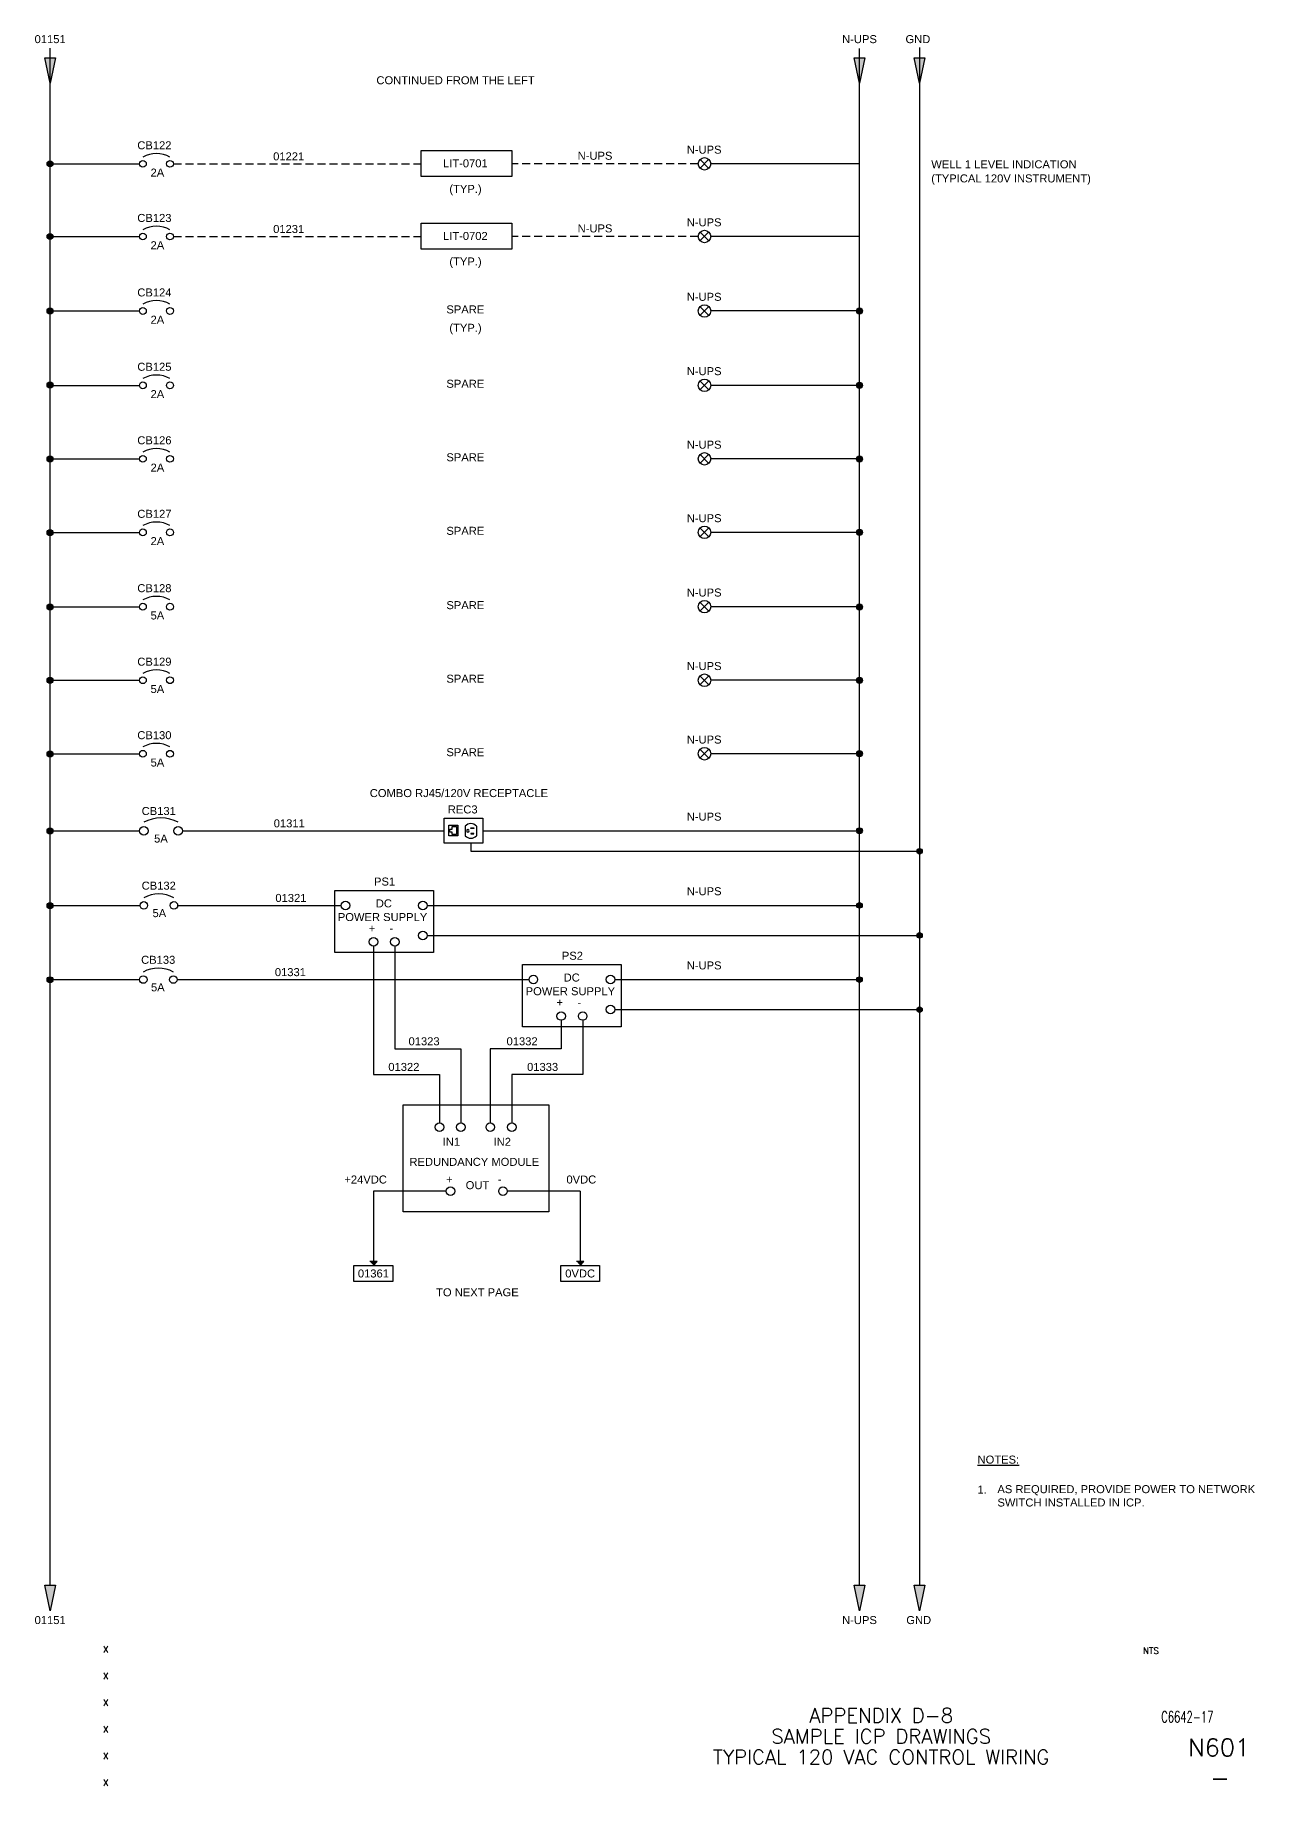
# Paper-space layout '120 VAC WIRING DIAGRAM - A1 Sheet' of a CAD drawing. Extents: x 50 to 808, y 22 to 570.
# Drawn here: x 427 to 808, y 23 to 570 of the extents above; entities that cross this region are included whole.
import ezdxf
from ezdxf.enums import TextEntityAlignment as Align

# ---------------------------------------------------------------- set-up
doc = ezdxf.new("R2010")
doc.units = 0
doc.linetypes.add('HIDDEN', pattern=[0.375, 0.25, -0.125])
for name, color, linetype in [('BOR-A1', 7, 'Continuous'), ('N-ANNO-TEXT', 2, 'Continuous'), ('N-EQPM', 4, 'Continuous')]:
    doc.layers.add(name, color=color, linetype=linetype)
doc.layers.add('N-DIAG', color=4, linetype='Continuous', lineweight=25)
doc.styles.add('_CGS_2-5_NOTES', font='arial.ttf', dxfattribs={"height": 2.5})
doc.styles.add('STD2-0', font='simplex.shx', dxfattribs={"height": 2})
doc.styles.add('STD3-5', font='simplex.shx', dxfattribs={"height": 3.5})
doc.styles.add('STD4-5', font='simplex.shx', dxfattribs={"height": 4.5})
doc.styles.add('STD5-5', font='SIMPLEX')

# ---------------------------------------------------------------- blocks, each defined once
blk = doc.blocks.new('CGS A1 TITLE ATT')
at = {"layer": 'BOR-A1', "color": 1}
for tag, p, height, style in [('DATE', (448.47, 64.4), 2, 'STD2-0'), ('DRAWN', (448.47, 56.08), 2, 'STD2-0'), ('DESIGNER', (448.47, 47.76), 2, 'STD2-0'), ('FILE', (783.85, 42.55), 3.5, 'STD3-5'), ('CHECKED', (448.47, 39.44), 2, 'STD2-0'), ('ENGINEER', (448.47, 31.12), 2, 'STD2-0'), ('AD909', (787.49, 32), 5.5, 'STD5-5'), ('APPROVED', (448.47, 22.72), 2, 'STD2-0')]:
    blk.add_attdef(tag, p, '', height=height, dxfattribs=dict(at, style=style))
at = {"layer": 'BOR-A1', "color": 1, "style": 'STD2-0', "flags": 4}
blk.add_attdef('SCALE', (773.37, 64), '', height=2, dxfattribs=at)
at = {"layer": 'BOR-A1', "color": 1, "style": 'STD4-5'}
for tag, p in [('TITLE-1', (691.59, 44.75)), ('TITLE-2', (691.59, 38.25)), ('TITLE-3', (691.59, 31.75)), ('TITLE-4', (691.59, 25.25))]:
    blk.add_attdef(tag, text='', height=4.5, dxfattribs=at).set_placement(p, align=Align.MIDDLE_CENTER)
at = {"layer": 'BOR-A1', "color": 1, "style": 'STD5-5'}
blk.add_attdef('999', text='', height=5.5, dxfattribs=at).set_placement((800.49, 22.5), align=Align.RIGHT)

psp = doc.layouts.new('120 VAC WIRING DIAGRAM - A1 Sheet')

# ---------------------------------------------------------------- hatches: boundary and pattern name
at = {"layer": 'N-DIAG', "ltscale": 10}
for points in [[(433.56, 562.7), (431.91, 554.76), (430.26, 562.7)], [(686.45, 562.7), (684.8, 554.76), (683.14, 562.7)], [(705.22, 562.7), (703.56, 554.76), (701.91, 562.7)], [(433.56, 85.43), (431.91, 77.49), (430.26, 85.43)], [(686.45, 85.43), (684.8, 77.49), (683.14, 85.43)], [(705.22, 85.43), (703.56, 77.49), (701.91, 85.43)]]:
    psp.add_hatch(color=256, dxfattribs=at).paths.add_polyline_path(points)
at = {"layer": 'N-DIAG'}
h = psp.add_hatch(color=256, dxfattribs=at)
edge = h.paths.add_edge_path()
edge.add_arc((431.91, 529.6), 0.95, 0, 360)
h = psp.add_hatch(color=256, dxfattribs=at)
edge = h.paths.add_edge_path()
edge.add_arc((431.91, 506.9), 0.95, 0, 360)
h = psp.add_hatch(color=256, dxfattribs=at)
edge = h.paths.add_edge_path()
edge.add_arc((431.91, 483.62), 0.95, 0, 360)
h = psp.add_hatch(color=256, dxfattribs=at)
edge = h.paths.add_edge_path()
edge.add_arc((684.8, 483.62), 0.95, 0, 360)
h = psp.add_hatch(color=256, dxfattribs=at)
edge = h.paths.add_edge_path()
edge.add_arc((431.91, 460.47), 0.95, 0, 360)
h = psp.add_hatch(color=256, dxfattribs=at)
edge = h.paths.add_edge_path()
edge.add_arc((684.8, 460.39), 0.95, 0, 360)
h = psp.add_hatch(color=256, dxfattribs=at)
edge = h.paths.add_edge_path()
edge.add_arc((431.91, 437.35), 0.95, 0, 360)
h = psp.add_hatch(color=256, dxfattribs=at)
edge = h.paths.add_edge_path()
edge.add_arc((684.8, 437.35), 0.95, 0, 360)
h = psp.add_hatch(color=256, dxfattribs=at)
edge = h.paths.add_edge_path()
edge.add_arc((431.91, 414.38), 0.95, 0, 360)
h = psp.add_hatch(color=256, dxfattribs=at)
edge = h.paths.add_edge_path()
edge.add_arc((684.8, 414.45), 0.95, 0, 360)
h = psp.add_hatch(color=256, dxfattribs=at)
edge = h.paths.add_edge_path()
edge.add_arc((431.91, 391.15), 0.95, 0, 360)
h = psp.add_hatch(color=256, dxfattribs=at)
edge = h.paths.add_edge_path()
edge.add_arc((684.8, 391.15), 0.95, 0, 360)
h = psp.add_hatch(color=256, dxfattribs=at)
edge = h.paths.add_edge_path()
edge.add_arc((431.91, 368.18), 0.95, 0, 360)
h = psp.add_hatch(color=256, dxfattribs=at)
edge = h.paths.add_edge_path()
edge.add_arc((684.8, 368.18), 0.95, 0, 360)
h = psp.add_hatch(color=256, dxfattribs=at)
edge = h.paths.add_edge_path()
edge.add_arc((431.91, 345.2), 0.95, 0, 360)
h = psp.add_hatch(color=256, dxfattribs=at)
edge = h.paths.add_edge_path()
edge.add_arc((684.8, 345.27), 0.95, 0, 360)
h = psp.add_hatch(color=256, dxfattribs=at)
edge = h.paths.add_edge_path()
edge.add_arc((431.91, 321.12), 0.95, 0, 360)
h = psp.add_hatch(color=256, dxfattribs=at)
edge = h.paths.add_edge_path()
edge.add_arc((684.8, 321.19), 0.95, 0, 360)
h = psp.add_hatch(color=256, dxfattribs=at)
edge = h.paths.add_edge_path()
edge.add_arc((703.56, 314.82), 0.855, 0, 360)
h = psp.add_hatch(color=256, dxfattribs=at)
edge = h.paths.add_edge_path()
edge.add_arc((431.91, 297.81), 0.95, 0, 360)
h = psp.add_hatch(color=256, dxfattribs=at)
edge = h.paths.add_edge_path()
edge.add_arc((684.8, 297.88), 0.855, 0, 360)
h = psp.add_hatch(color=256, dxfattribs=at)
edge = h.paths.add_edge_path()
edge.add_arc((703.56, 288.49), 0.855, 0, 360)
h = psp.add_hatch(color=256, dxfattribs=at)
edge = h.paths.add_edge_path()
edge.add_arc((431.91, 274.63), 0.95, 0, 360)
h = psp.add_hatch(color=256, dxfattribs=at)
edge = h.paths.add_edge_path()
edge.add_arc((684.8, 274.7), 0.855, 0, 360)
h = psp.add_hatch(color=256, dxfattribs=at)
edge = h.paths.add_edge_path()
edge.add_arc((703.56, 265.32), 0.855, 0, 360)
for points in [[(532.92, 185.4), (534.08, 186.66), (531.75, 186.66)], [(597.52, 185.4), (598.69, 186.66), (596.36, 186.66)]]:
    psp.add_hatch(color=256, dxfattribs=at).paths.add_polyline_path(points)

# ---------------------------------------------------------------- linework, layer by layer
at = {"layer": 'N-DIAG', "linetype": 'Continuous', "ltscale": 1000}
for p, q in [((431.91, 85.43), (431.91, 565.76)), ((684.8, 387.36), (684.8, 565.69)), ((684.8, 387.36), (684.8, 558.52)), ((684.8, 295.58), (684.8, 389.19)), ((684.8, 85.43), (684.8, 295.58)), ((684.8, 85.43), (684.8, 272.99))]:
    psp.add_line(p, q, dxfattribs=at)
at = {"layer": 'N-DIAG', "ltscale": 10}
for p, q in [((703.56, 565.96), (703.56, 339.69)), ((703.56, 554.76), (703.56, 315.67)), ((703.56, 313.96), (703.56, 85.43)), ((555.7, 208.6), (532.92, 208.6)), ((597.52, 208.6), (574.74, 208.6))]:
    psp.add_line(p, q, dxfattribs=at)
at = {"layer": 'N-DIAG'}
for p, q in [((635.05, 530.91), (637.67, 528.3)), ((637.67, 530.91), (635.05, 528.3)), ((684.8, 529.6), (638.32, 529.6)), ((635.05, 508.21), (637.67, 505.6)), ((637.67, 508.21), (635.05, 505.6)), ((684.8, 506.9), (638.32, 506.9)), ((635.05, 484.93), (637.67, 482.31)), ((637.67, 484.93), (635.05, 482.31)), ((684.8, 483.62), (638.32, 483.62)), ((635.05, 461.7), (637.67, 459.08)), ((637.67, 461.7), (635.05, 459.08)), ((684.8, 460.39), (638.32, 460.39)), ((635.05, 438.73), (637.67, 436.11)), ((637.67, 438.73), (635.05, 436.11)), ((684.8, 437.42), (638.32, 437.42)), ((635.05, 415.75), (637.67, 413.14)), ((637.67, 415.75), (635.05, 413.14)), ((684.8, 414.45), (638.32, 414.45)), ((635.05, 392.52), (637.67, 389.91)), ((637.67, 392.52), (635.05, 389.91)), ((684.8, 391.22), (638.32, 391.22)), ((635.05, 369.55), (637.67, 366.94)), ((637.67, 369.55), (635.05, 366.94)), ((684.8, 368.24), (638.32, 368.24)), ((635.05, 346.58), (637.67, 343.96)), ((637.67, 346.58), (635.05, 343.96)), ((684.8, 345.27), (638.32, 345.27)), ((555.02, 317.29), (555.02, 325.09)), ((555.02, 325.09), (567.16, 325.09)), ((567.16, 325.09), (567.16, 317.29)), ((431.91, 321.19), (459.84, 321.19)), ((473.25, 321.19), (555.02, 321.19)), ((567.16, 321.19), (684.8, 321.19)), ((567.16, 317.29), (555.02, 317.29)), ((563.41, 317.29), (563.41, 314.82)), ((563.41, 314.82), (702.71, 314.82)), ((534.08, 186.66), (531.75, 186.66)), ((532.92, 185.4), (534.08, 186.66)), ((598.69, 186.66), (596.36, 186.66)), ((597.52, 185.4), (598.69, 186.66))]:
    psp.add_line(p, q, dxfattribs=at)
at = {"layer": 'N-DIAG', "linetype": 'HIDDEN', "ltscale": 10}
for p, q in [((634.4, 529.6), (576.22, 529.6)), ((634.4, 506.9), (576.22, 506.9))]:
    psp.add_line(p, q, dxfattribs=at)
at = {"layer": 'N-DIAG', "linetype": 'Continuous'}
for p, q in [((561.6, 322.63), (561.6, 319.67)), ((562.14, 321.45), (562.14, 320.85)), ((563.36, 322.09), (564.3, 322.09)), ((563.36, 321.96), (563.36, 322.09)), ((564.3, 321.96), (563.36, 321.96)), ((564.3, 320.34), (563.36, 320.34)), ((563.36, 320.34), (563.36, 320.2)), ((563.36, 320.2), (564.3, 320.2)), ((564.3, 322.09), (564.3, 321.96)), ((564.3, 320.2), (564.3, 320.34)), ((565.11, 322.63), (565.11, 319.67))]:
    psp.add_line(p, q, dxfattribs=at)
at = {"layer": 'N-DIAG', "ltscale": 10}
for points in [[(433.56, 562.7), (431.91, 554.76), (430.26, 562.7)], [(686.45, 562.7), (684.8, 554.76), (683.14, 562.7)], [(705.22, 562.7), (703.56, 554.76), (701.91, 562.7)], [(433.56, 85.43), (431.91, 77.49), (430.26, 85.43)], [(686.45, 85.43), (684.8, 77.49), (683.14, 85.43)], [(705.22, 85.43), (703.56, 77.49), (701.91, 85.43)]]:
    psp.add_lwpolyline(points, close=True, dxfattribs=at)
at = {"layer": 'N-DIAG'}
for points in [[(547.82, 533.77), (576.22, 533.77), (576.22, 525.66), (547.82, 525.66)], [(547.82, 511.07), (576.22, 511.07), (576.22, 502.96), (547.82, 502.96)], [(526.84, 185.4), (539, 185.4), (539, 180.33), (526.84, 180.33)], [(591.44, 185.4), (603.6, 185.4), (603.6, 180.33), (591.44, 180.33)]]:
    psp.add_lwpolyline(points, close=True, dxfattribs=at)
at = {"layer": 'N-DIAG', "const_width": 0.536}
for points in [[(431.64, 529.6, 1), (432.18, 529.6, 1)], [(431.64, 506.9, 1), (432.18, 506.9, 1)], [(431.64, 483.62, 1), (432.18, 483.62, 1)], [(684.53, 483.62, 1), (685.06, 483.62, 1)], [(431.64, 460.47, 1), (432.18, 460.47, 1)], [(684.53, 460.39, 1), (685.06, 460.39, 1)], [(431.64, 437.35, 1), (432.18, 437.35, 1)], [(684.53, 437.35, 1), (685.06, 437.35, 1)], [(431.64, 414.38, 1), (432.18, 414.38, 1)], [(684.53, 414.45, 1), (685.06, 414.45, 1)], [(431.64, 391.15, 1), (432.18, 391.15, 1)], [(684.53, 391.15, 1), (685.06, 391.15, 1)], [(431.64, 368.18, 1), (432.18, 368.18, 1)], [(684.53, 368.18, 1), (685.06, 368.18, 1)], [(431.64, 345.2, 1), (432.18, 345.2, 1)], [(684.53, 345.27, 1), (685.06, 345.27, 1)], [(431.64, 321.12, 1), (432.18, 321.12, 1)], [(684.53, 321.19, 1), (685.06, 321.19, 1)], [(431.64, 297.81, 1), (432.18, 297.81, 1)], [(431.64, 274.63, 1), (432.18, 274.63, 1)]]:
    psp.add_lwpolyline(points, format="xyb", close=True, dxfattribs=at)
at = {"layer": 'N-DIAG'}
for points in [[(431.91, 529.61), (459.84, 529.61)], [(431.91, 506.91), (459.84, 506.91)], [(431.91, 483.63), (459.84, 483.63)], [(431.91, 460.39), (459.84, 460.39)], [(431.91, 437.42), (459.84, 437.42)], [(431.91, 414.45), (459.84, 414.45)], [(431.91, 391.22), (459.84, 391.22)], [(431.91, 368.24), (459.84, 368.24)], [(431.91, 345.27), (459.84, 345.27)], [(431.91, 297.88), (460.01, 297.88)], [(471.76, 297.88), (522.86, 297.88)], [(549.68, 297.88), (684.8, 297.88)], [(549.68, 288.49), (703.56, 288.49)], [(431.91, 274.7), (459.84, 274.7)], [(471.59, 274.7), (581.55, 274.7)], [(608.36, 274.7), (684.8, 274.7)], [(608.36, 265.32), (703.56, 265.32)], [(532.92, 208.6), (532.92, 186.66)], [(597.52, 208.6), (597.52, 186.66)]]:
    psp.add_lwpolyline(points, dxfattribs=at)
at = {"layer": 'N-DIAG', "linetype": 'HIDDEN', "ltscale": 10}
for points in [[(470.41, 529.61), (547.82, 529.61)], [(470.41, 506.91), (547.82, 506.91)]]:
    psp.add_lwpolyline(points, dxfattribs=at)
at = {"layer": 'N-DIAG', "linetype": 'Continuous'}
psp.add_lwpolyline([(556.47, 322.93), (559.25, 322.93), (559.25, 319.65), (556.47, 319.65)], close=True, dxfattribs=at)
for points in [[(557.53, 320.79), (556.84, 320.79), (556.84, 321.75), (557.53, 321.75)], [(557.53, 321.75), (557.53, 322.49), (558.84, 322.49), (558.84, 320.02), (557.53, 320.02), (557.53, 320.79)]]:
    psp.add_lwpolyline(points, dxfattribs=at)
at = {"layer": 'N-DIAG'}
for centre, radius in [((636.36, 529.6), 1.96), ((431.91, 529.6), 0.95), ((460.9, 529.61), 1.06), ((469.36, 529.61), 1.06), ((636.36, 506.9), 1.96), ((431.91, 506.9), 0.95), ((460.9, 506.91), 1.06), ((469.36, 506.91), 1.06), ((431.91, 483.62), 0.95), ((460.9, 483.63), 1.06), ((469.36, 483.63), 1.06), ((636.36, 483.62), 1.96), ((684.8, 483.62), 0.95), ((431.91, 460.47), 0.95), ((460.9, 460.39), 1.06), ((469.36, 460.39), 1.06), ((636.36, 460.39), 1.96), ((684.8, 460.39), 0.95), ((431.91, 437.35), 0.95), ((460.9, 437.42), 1.06), ((469.36, 437.42), 1.06), ((636.36, 437.42), 1.96), ((684.8, 437.35), 0.95), ((636.36, 414.45), 1.96), ((431.91, 414.38), 0.95), ((460.9, 414.45), 1.06), ((469.36, 414.45), 1.06), ((684.8, 414.45), 0.95), ((431.91, 391.15), 0.95), ((460.9, 391.22), 1.06), ((469.36, 391.22), 1.06), ((636.36, 391.22), 1.96), ((684.8, 391.15), 0.95), ((431.91, 368.18), 0.95), ((460.9, 368.24), 1.06), ((469.36, 368.24), 1.06), ((636.36, 368.24), 1.96), ((684.8, 368.18), 0.95), ((431.91, 345.2), 0.95), ((460.9, 345.27), 1.06), ((469.36, 345.27), 1.06), ((636.36, 345.27), 1.96), ((684.8, 345.27), 0.95), ((431.91, 321.12), 0.95), ((461.18, 321.19), 1.34), ((471.91, 321.19), 1.34), ((684.8, 321.19), 0.95), ((703.56, 314.82), 0.855), ((431.91, 297.81), 0.95), ((461.19, 297.88), 1.17), ((470.58, 297.88), 1.17), ((684.8, 297.88), 0.855), ((703.56, 288.49), 0.855), ((431.91, 274.63), 0.95), ((461.02, 274.7), 1.17), ((470.41, 274.7), 1.17), ((684.8, 274.7), 0.855), ((703.56, 265.32), 0.855)]:
    psp.add_circle(centre, radius, dxfattribs=at)
for centre, radius, start, end in [((465.13, 524.28), 8.56, 60.3986, 119.6014), ((465.13, 501.58), 8.56, 60.3986, 119.6014), ((465.13, 478.3), 8.56, 60.3986, 119.6014), ((465.13, 455.06), 8.56, 60.3986, 119.6014), ((465.13, 432.09), 8.56, 60.3986, 119.6014), ((465.13, 409.12), 8.56, 60.3986, 119.6014), ((465.13, 385.89), 8.56, 60.3986, 119.6014), ((465.13, 362.91), 8.56, 60.3986, 119.6014), ((465.13, 339.94), 8.56, 60.3986, 119.6014), ((466.54, 313.82), 11.39, 61.9275, 118.0725), ((465.88, 291.96), 9.51, 60.3986, 119.6014), ((465.71, 268.78), 9.51, 60.3986, 119.6014)]:
    psp.add_arc(centre, radius, start, end, dxfattribs=at)
at = {"layer": 'N-DIAG', "linetype": 'Continuous'}
for centre, radius, start, end in [((563.36, 321.15), 2.3, 40.1192, 139.8808), ((563.36, 321.15), 2.3, 220.1192, 319.8808), ((562.41, 321.15), 0.406, 228.1897, 131.8103)]:
    psp.add_arc(centre, radius, start, end, dxfattribs=at)
at = {"layer": 'N-EQPM'}
for points in [[(520.85, 302.57), (551.69, 302.57), (551.69, 283.13), (520.85, 283.13)], [(579.54, 279.39), (610.37, 279.39), (610.37, 259.95), (579.54, 259.95)], [(542.19, 235.53), (587.72, 235.53), (587.72, 202.12), (542.19, 202.12)]]:
    psp.add_lwpolyline(points, close=True, dxfattribs=at)
for points in [[(532.92, 285.14), (532.92, 245.09), (553.55, 245.09), (553.55, 229.95)], [(539.62, 285.14), (539.62, 253.07), (560.25, 253.07), (560.25, 229.95)], [(591.61, 261.97), (591.61, 253.07), (569.44, 253.07), (569.44, 229.95)], [(598.31, 261.97), (598.31, 245.09), (576.15, 245.09), (576.15, 229.95)]]:
    psp.add_lwpolyline(points, dxfattribs=at)
for centre in [(524.2, 297.88), (548.33, 297.88), (532.92, 286.48), (539.62, 286.48), (548.33, 288.49), (582.89, 274.7), (607.02, 274.7), (591.61, 263.31), (598.31, 263.31), (607.02, 265.32), (553.55, 228.61), (560.25, 228.61), (569.44, 228.61), (576.15, 228.61), (557.04, 208.6), (573.4, 208.6)]:
    psp.add_circle(centre, 1.34, dxfattribs=at)

# ---------------------------------------------------------------- block references
ref = psp.add_blockref('CGS A1 TITLE ATT', (0, 0))
ref.add_attrib('TITLE-1', 'APPENDIX D-8', dxfattribs={"layer": 'BOR-A1', "color": 1, "height": 4.5, "style": 'STD4-5'}).set_placement((691.59, 44.75), align=Align.MIDDLE_CENTER)
ref.add_attrib('TITLE-2', 'SAMPLE ICP DRAWINGS', dxfattribs={"layer": 'BOR-A1', "color": 1, "height": 4.5, "style": 'STD4-5'}).set_placement((691.59, 38.25), align=Align.MIDDLE_CENTER)
ref.add_attrib('TITLE-3', 'TYPICAL 120 VAC CONTROL WIRING', dxfattribs={"layer": 'BOR-A1', "color": 1, "height": 4.5, "style": 'STD4-5'}).set_placement((691.59, 31.75), align=Align.MIDDLE_CENTER)
ref.add_attrib('AD909', 'N601', (787.49, 32), dxfattribs={"layer": 'BOR-A1', "color": 1, "height": 5.5, "style": 'STD5-5'})
ref.add_attrib('FILE', 'C6642-17', (779.08, 42.56), dxfattribs={"layer": 'BOR-A1', "color": 1, "height": 3.5, "style": 'STD3-5', "width": 0.65})
ref.add_attrib('SCALE', 'NTS', (773.37, 64), dxfattribs={"layer": 'BOR-A1', "color": 1, "height": 2, "style": 'STD2-0'})
ref.add_attrib('DATE', 'X', (448.47, 64.4), dxfattribs={"layer": 'BOR-A1', "color": 1, "height": 2, "style": 'STD2-0'})
ref.add_attrib('DRAWN', 'X', (448.47, 56.08), dxfattribs={"layer": 'BOR-A1', "color": 1, "height": 2, "style": 'STD2-0'})
ref.add_attrib('DESIGNER', 'X', (448.47, 47.76), dxfattribs={"layer": 'BOR-A1', "color": 1, "height": 2, "style": 'STD2-0'})
ref.add_attrib('CHECKED', 'X', (448.47, 39.44), dxfattribs={"layer": 'BOR-A1', "color": 1, "height": 2, "style": 'STD2-0'})
ref.add_attrib('ENGINEER', 'X', (448.47, 31.12), dxfattribs={"layer": 'BOR-A1', "color": 1, "height": 2, "style": 'STD2-0'})
ref.add_attrib('APPROVED', 'X', (448.47, 22.72), dxfattribs={"layer": 'BOR-A1', "color": 1, "height": 2, "style": 'STD2-0'})
ref.add_attrib('999', '-', dxfattribs={"layer": 'BOR-A1', "color": 1, "height": 5.5, "style": 'STD5-5'}).set_placement((800.49, 22.5), align=Align.RIGHT)

# ---------------------------------------------------------------- texts
at = {"layer": 'N-ANNO-TEXT', "style": '_CGS_2-5_NOTES'}
for s, p in [('01151', (431.91, 567.32)), ('N-UPS', (684.8, 567.32)), ('GND', (703.05, 567.32)), ('LIT-0701', (561.64, 528.52)), ('(TYP.)', (561.69, 520.54)), ('LIT-0702', (561.64, 505.82)), ('(TYP.)', (561.69, 497.84)), ('SPARE', (561.64, 482.86)), ('(TYP.)', (561.69, 477.11)), ('SPARE', (561.64, 459.63)), ('SPARE', (561.64, 436.66)), ('SPARE', (561.64, 413.68)), ('SPARE', (561.64, 390.45)), ('SPARE', (561.64, 367.48)), ('SPARE', (561.64, 344.51)), ('REC3', (560.82, 326.62)), ('01151', (431.91, 73.31)), ('N-UPS', (684.8, 73.31)), ('GND', (703.3, 73.31))]:
    psp.add_text(s, height=2.5, dxfattribs=at).set_placement(p, align=Align.CENTER)
for s, p in [('CONTINUED FROM THE LEFT', (533.86, 554.47)), ('CB122', (459.15, 534.15)), ('01221', (501.59, 530.69)), ('N-UPS', (596.73, 530.88)), ('N-UPS', (630.83, 532.78)), ('2A', (463.29, 525.62)), ('CB123', (459.15, 511.45)), ('01231', (501.59, 507.99)), ('N-UPS', (596.73, 508.18)), ('N-UPS', (630.83, 510.08)), ('2A', (463.29, 502.92)), ('CB124', (459.15, 488.17)), ('N-UPS', (630.83, 486.8)), ('2A', (463.29, 479.64)), ('CB125', (459.15, 464.94)), ('N-UPS', (630.83, 463.57)), ('2A', (463.29, 456.4)), ('CB126', (459.15, 441.97)), ('N-UPS', (630.83, 440.6)), ('2A', (463.29, 433.43)), ('CB127', (459.15, 418.99)), ('N-UPS', (630.83, 417.63)), ('2A', (463.29, 410.46)), ('CB128', (459.15, 395.76)), ('N-UPS', (630.83, 394.4)), ('5A', (463.29, 387.23)), ('CB129', (459.15, 372.79)), ('N-UPS', (630.83, 371.42)), ('5A', (463.29, 364.25)), ('CB130', (459.15, 349.82)), ('N-UPS', (630.83, 348.45)), ('5A', (463.29, 341.28)), ('CB131', (460.51, 326.12)), ('01311', (501.77, 322.27)), ('N-UPS', (630.83, 324.37)), ('5A', (464.4, 317.52)), ('PS1', (533.11, 304.08)), ('CB132', (460.51, 302.8)), ('01321', (502.29, 298.96)), ('N-UPS', (630.83, 301.06)), ('5A', (463.9, 294.21)), ('POWER SUPPLY', (521.8, 292.99)), ('DC', (533.67, 297.26)), ('+', (531.44, 289.49)), ('-', (537.97, 289.49)), ('CB133', (460.34, 279.63)), ('PS2', (591.79, 280.9)), ('N-UPS', (630.83, 277.88)), ('01331', (502.12, 275.78)), ('DC', (592.36, 274.09)), ('5A', (463.42, 271.03)), ('POWER SUPPLY', (580.49, 269.82)), ('+', (590.13, 266.31)), ('-', (596.66, 266.31)), ('01323', (543.89, 254.17)), ('01332', (574.52, 254.17)), ('01322', (537.58, 246.16)), ('01333', (580.93, 246.16)), ('IN1', (554.57, 222.76)), ('IN2', (570.46, 222.76)), ('REDUNDANCY MODULE', (544.17, 216.5)), ('+24VDC', (523.84, 210.98)), ('0VDC', (593.23, 210.98)), ('+', (555.64, 210.98)), ('OUT', (561.76, 209.21)), ('-', (571.81, 211.06))]:
    psp.add_text(s, height=2.5, dxfattribs=at).set_placement(p)
for s, p in [('WELL 1 LEVEL INDICATION', (707.22, 530.71)), ('(TYPICAL 120V INSTRUMENT)', (707.22, 526.3))]:
    psp.add_text(s, height=2.5, dxfattribs=at).set_placement(p, align=Align.TOP_LEFT)
at = {"layer": 'N-ANNO-TEXT', "char_height": 2.5, "style": '_CGS_2-5_NOTES'}
for s, insert, width, attachment_point in [('COMBO RJ45/120V RECEPTACLE', (531.78, 334.23), 64.377, 1), ('01361', (532.92, 182.85), 20.5893, 5), ('0VDC', (597.52, 182.85), 20.5893, 5), ('TO NEXT PAGE ', (565.41, 176.97), 39.5854, 5), ('1.', (721.66, 116.56), 86.4887, 1), ('\\A1;AS REQUIRED, PROVIDE POWER TO NETWORK SWITCH INSTALLED IN ICP.', (727.89, 116.72), 86.6868, 1)]:
    psp.add_mtext(s, dxfattribs=dict(at, insert=insert, width=width, attachment_point=attachment_point))
at = {"layer": 'N-ANNO-TEXT', "color": 4, "insert": (721.68, 125.96), "char_height": 2.5, "width": 84.9917, "attachment_point": 1, "style": '_CGS_2-5_NOTES'}
psp.add_mtext('{\\LNOTES:\\P\\P }', dxfattribs=at)

doc.saveas('drawing.dxf')
